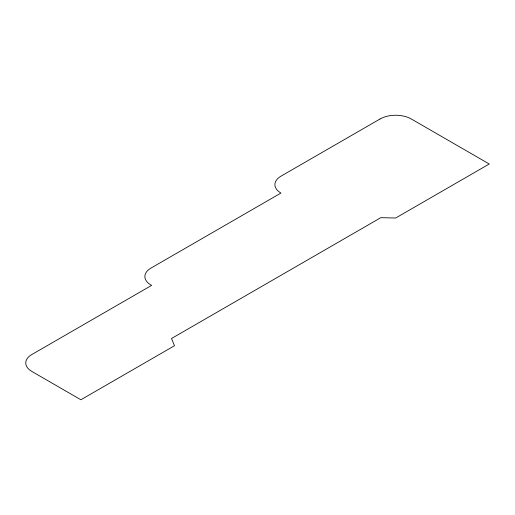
<?xml version="1.0" encoding="UTF-8"?>
<svg xmlns="http://www.w3.org/2000/svg" width="515" height="515" viewBox="0 0 515 515"><rect width="100%" height="100%" fill="white"/><g stroke="black" fill="none" stroke-linecap="round" stroke-linejoin="round"><path stroke-width="0.77" d="M380.07 118.971L280.952 176.194A20.645 11.916 0 0 0 280.952 193.054L150.921 268.122A20.645 11.916 0 0 0 150.921 284.975L151.616 285.381L31.795 354.558A20.645 11.916 0 0 0 31.795 371.412L80.894 399.762L174.476 345.732L171.527 338.497L380.81 217.671L395.668 218.025L489.25 163.995L411.266 118.971A22.055 12.733 0 0 0 380.07 118.971"/></g></svg>
